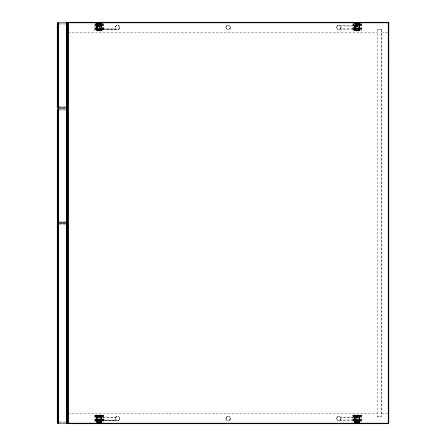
<?xml version="1.0" encoding="UTF-8"?>
<svg xmlns="http://www.w3.org/2000/svg" width="446" height="446" viewBox="0 0 446 446"><rect width="100%" height="100%" fill="white"/><g stroke="black" fill="none" stroke-linecap="round" stroke-linejoin="round"><path stroke-width="0.33" stroke-dasharray="2.23 1.67" d="M354.916 27.1L355.824 25.612L355.852 22.3L356.822 25.193C359.827 24.798 359.889 28.984 359.71 30.902L359.71 22.3L359.136 30.902L358.238 29.497C354.146 31.175 354.364 24.324 354.654 22.3L354.654 30.902L355.228 22.3L356.131 25.422L354.916 27.1L354.654 22.3L355.005 26.749L354.654 30.902L354.888 27.462M97.518 420.16L97.189 423.7L97.289 419.892L98.432 420.723L98.466 423.7L99.14 420.834L116.138 420.394C113.674 418.766 116.523 414.841 118.837 416.681C121.306 418.315 118.452 422.239 116.138 420.394L99.14 420.834L97.78 420.388L96.96 419.246L96.609 423.7L96.871 418.9L97.78 420.388L97.189 423.7L96.609 415.098L96.96 419.246L98.087 420.578L97.189 423.7L96.609 415.098L96.609 423.7L96.871 418.181L97.78 416.692L97.808 415.098L98.337 416.391C102.206 415.282 102.045 421.671 101.666 423.7L101.666 415.098L101.091 423.7L100.194 420.578L101.404 418.9L101.666 423.7L101.32 419.251L101.666 415.098L101.432 418.538M357.452 29.737L357.854 30.902L357.982 29.609L359.365 28.17L358.545 29.308L358.512 30.902L357.982 29.609L357.452 29.737L357.185 30.902L356.822 29.726L355.334 28.817L355.228 30.902L356.131 29.497C360.145 31.069 360.19 24.407 359.71 22.3L359.136 30.902L358.545 29.308L359.448 27.819L359.71 30.902L359.448 27.819M96.871 27.1L97.78 25.612L97.189 22.3L96.871 27.1L98.087 25.422L97.189 22.3L96.609 30.902L96.609 22.3L97.189 30.902L98.087 29.497L116.138 29.319C118.452 31.159 121.306 27.234 118.837 25.606C116.523 23.761 113.674 27.685 116.138 29.319L99.497 29.726C95.728 30.038 96.737 24.352 96.609 22.3L97.189 30.902L97.78 29.308L96.871 27.819L96.609 30.902L96.871 27.819M101.32 419.246L100.763 420.16L101.091 423.7L101.32 419.251L100.501 420.388L101.091 423.7L101.404 418.9M355.228 22.3L355.334 26.108L355.562 25.84L355.228 22.3L354.999 26.754L355.228 22.3L355.824 25.612L354.999 26.754M359.365 419.246L358.807 420.16L359.136 423.7L359.365 419.251L358.545 420.388L359.136 423.7L359.448 418.9L358.238 420.578L359.136 423.7L359.71 415.098L359.71 423.7L359.136 415.098L358.238 416.503C354.146 414.825 354.364 421.676 354.654 423.7L354.654 415.098L355.228 423.7L356.131 420.578L355.005 419.251L354.654 415.098L354.916 418.181L355.228 415.098L356.131 416.503C360.145 414.931 360.19 421.593 359.71 423.7L359.136 415.098L358.545 416.692L359.448 418.181L359.71 415.098L359.365 417.824L358.545 416.692L357.452 416.263L357.185 415.098L356.822 416.274L355.562 416.915L354.916 418.181L355.228 415.098L355.824 416.692L354.999 417.83L355.562 416.915L356.912 416.263L357.185 415.098L357.541 416.274L359.036 417.188M101.404 27.819L101.666 30.902L101.404 27.819L100.501 29.308L101.091 30.902L101.432 27.462L100.991 26.108L101.091 22.3L100.194 25.422L101.32 26.749L101.666 30.902L101.666 22.3L101.091 30.902L100.194 29.497L99.14 29.754M359.036 26.113L359.136 22.3L359.365 26.749L359.036 26.113L359.136 22.3L358.238 25.422L359.448 27.1L359.136 22.3L358.545 25.612L359.448 27.1M359.136 423.7L359.03 419.892L357.185 420.834L355.328 419.887L355.228 423.7L355.005 419.251L355.824 420.388L355.228 423.7L355.334 419.892L354.916 418.9L354.654 423.7L354.888 418.538M100.997 28.812L99.408 29.737L99.815 30.902L99.854 29.642L101.32 28.176L100.64 29.196L99.497 29.726L99.14 30.902L98.783 29.726L97.791 29.319L96.96 28.17L97.189 30.902L97.641 29.196L97.289 28.817L97.189 30.902L97.284 28.812M98.873 416.263L98.466 415.098L98.427 416.358L97.289 417.183L96.871 418.181L97.189 415.098L98.087 416.503L98.873 416.263L99.14 415.098L99.497 416.274L100.991 417.183L101.091 415.098L100.194 416.503L98.337 416.391L96.96 417.83L97.189 415.098L97.78 416.692L96.96 417.83M358.222 29.503L357.541 29.726L357.854 30.902L357.898 29.642L358.528 29.319M356.912 416.263L356.51 415.098L356.465 416.358L356.142 416.497M100.64 29.196L101.091 30.902L101.32 28.17M97.1 417.489L97.189 415.098L97.641 416.804L97.289 417.183L97.189 415.098L97.518 416.921L98.337 416.391L98.466 415.098L98.783 416.274L97.78 416.692M357.72 29.692L357.854 30.902L358.238 29.497L358.801 29.085L359.136 30.902L359.03 28.817L358.679 29.196L359.136 30.902L359.22 28.511M355.144 417.489L355.228 415.098L355.685 416.804L355.334 417.183L355.228 415.098L355.557 416.921M101.432 27.462L101.666 22.3L101.404 27.1L101.091 22.3L100.501 25.612L101.32 26.754L101.091 22.3L100.763 25.84L101.32 26.754M358.679 416.804L359.136 415.098L359.03 417.183L358.238 416.503L357.854 415.098L357.452 416.263M97.518 25.84L97.189 22.3L96.96 26.749C97.44 25.009 100.004 24.619 100.997 26.113M99.675 29.692L99.815 30.902L99.943 29.609L100.467 30.902L100.501 29.308L99.497 29.726L99.815 30.902L100.194 29.497L100.763 29.085L101.091 30.902L101.091 23.621M356.644 416.308L356.51 415.098L356.382 416.391L355.852 415.098L355.824 416.692L356.51 415.098L356.822 416.274M100.489 25.606L99.497 25.193L99.815 22.3L99.14 25.166L98.466 22.3L98.427 25.283L97.791 25.606M97.791 420.394L98.778 420.807L98.466 423.7L98.466 415.098L97.641 416.804M358.801 25.84L357.541 25.193L357.854 22.3L357.185 25.166L356.51 22.3L356.465 25.283L355.562 25.84M355.562 420.16L356.822 420.807L356.51 423.7L357.185 420.834L357.854 423.7L357.898 420.717L358.545 420.388L358.512 423.7L357.541 420.807L358.528 420.394M98.599 29.692L98.466 30.902L98.599 29.692L97.518 29.085L98.778 29.726L98.466 30.902L97.641 29.196M100.991 417.183L100.64 416.804L101.091 415.098L101.32 417.83L101.091 415.098L100.763 416.921L99.675 416.308L99.815 415.098L100.194 416.503L101.404 418.181L101.091 415.098L100.501 416.692L101.404 418.181M354.999 28.17L355.228 30.902L355.557 29.079L356.131 29.497L356.51 30.902L356.644 29.692L355.562 29.085L354.916 27.819L355.228 30.902L355.824 29.308L354.999 28.17L355.228 30.902L355.685 29.196L355.334 28.817M357.72 416.308L357.854 415.098L357.982 416.391L358.512 415.098L358.545 416.692M100.763 25.84L99.497 25.193L99.14 22.3L98.783 25.193L97.78 25.612L97.808 22.3L98.783 25.193L98.466 22.3L98.466 30.902L98.337 29.609L97.808 30.902L97.78 29.308M98.783 420.807L97.808 423.7L98.087 420.578L98.783 420.807L99.14 423.7L99.497 420.807L100.997 419.887L101.091 423.7M357.541 25.193L358.512 22.3L358.545 25.612L357.541 25.193L357.185 22.3L356.822 25.193L355.824 25.612M355.836 420.394L356.822 420.807L357.185 423.7L357.541 420.807L357.854 423.7L357.854 415.098L357.541 416.274L358.222 416.497M359.365 417.83L359.136 415.098L358.807 416.921L358.238 416.503L358.512 415.098L358.512 422.379M98.087 29.497L97.808 30.902L97.808 23.621M100.64 416.804L100.194 416.503L100.467 415.098L100.501 416.692M99.497 25.193L100.467 22.3L100.194 25.422L99.854 25.283L100.467 22.3L100.501 25.612M98.427 420.717L97.808 423.7L97.78 420.388M357.898 25.283L358.512 22.3L358.238 25.422L357.893 25.277L357.854 22.3L357.854 30.902M356.822 420.807L355.852 423.7L356.131 420.578L356.471 420.723L355.852 423.7L355.824 420.388M98.873 29.737L99.14 30.902L99.408 29.737M100.467 422.379L100.467 415.098L99.943 416.391L99.815 415.098L99.497 416.274L100.194 416.503M355.824 29.308L355.852 30.902L356.382 29.609L356.51 30.902L356.822 29.726L357.185 29.754M98.783 416.274L99.14 415.098L99.675 416.308M356.644 29.692L357.185 30.902L357.541 29.726M99.408 416.263L99.815 415.098L99.854 416.358M356.142 29.503L356.465 29.642L356.51 30.902L356.912 29.737M116.138 25.606L115.224 27.819L116.78 29.642M118.837 29.319L119.757 27.1L118.196 25.277M226.813 25.606L225.893 27.819C226.228 30.757 231.017 29.999 230.426 27.1C230.091 24.162 225.302 24.92 225.893 27.819L227.454 29.642M229.512 29.319L230.426 27.1L228.87 25.277M116.138 416.681L115.224 418.9L116.78 420.723M118.837 420.394L119.757 418.181L118.196 416.358M337.483 25.606L336.568 27.819C336.897 30.757 341.692 29.999 341.101 27.1C340.766 24.162 335.977 24.92 336.568 27.819L338.124 29.642M340.181 29.319L341.101 27.1L339.54 25.277M226.813 416.681L225.893 418.9C226.228 421.838 231.017 421.08 230.426 418.181C230.091 415.243 225.302 416.001 225.893 418.9L227.454 420.723M229.512 420.394L230.426 418.181L228.87 416.358M337.483 416.681L336.568 418.9C336.897 421.838 341.692 421.08 341.101 418.181C340.766 415.243 335.977 416.001 336.568 418.9L338.124 420.723M340.181 420.394L341.101 418.181L339.54 416.358M116.78 25.277L115.224 27.1L116.138 29.319M118.196 29.642L119.757 27.819L118.837 25.606M227.454 25.277L225.893 27.1L226.813 29.319M228.87 29.642L230.426 27.819L229.512 25.606M338.124 25.277L336.568 27.1L337.483 29.319M339.54 29.642L341.101 27.819L340.181 25.606M116.78 416.358L115.224 418.181L116.138 420.394M118.196 420.723L119.757 418.9L118.837 416.681M227.454 416.358L225.893 418.181L226.813 420.394M228.87 420.723L230.426 418.9L229.512 416.681M338.124 416.358L336.568 418.181L337.483 420.394M339.54 420.723L341.101 418.9L340.181 416.681M98.917 28.878L100.556 27.234C99.575 23.906 95.7 28.444 99.14 28.895L115.865 29.085L99.14 28.895M357.408 417.122L355.769 418.766C356.75 422.094 360.624 417.556 357.185 417.105L340.688 417.188L357.185 417.105M100.763 420.16L99.497 420.807L99.815 423.7L99.14 420.834M358.679 29.196L358.238 29.497L358.512 30.902L358.512 23.621M355.685 416.804L356.131 416.503L355.852 415.098L355.852 422.379M355.836 25.606L356.822 25.193L356.51 22.3L356.51 30.902M356.956 26.046C352.1 29.954 362.592 29.129 357.185 26.03L340.454 25.84L357.185 26.03M99.363 419.954C104.225 416.046 93.727 416.871 99.14 419.97L115.865 420.16L99.14 419.97M99.793 26.186L97.724 27.234L99.363 28.878L100.3 28.304L100.556 27.234L98.488 26.186M357.831 26.186L355.769 27.234L357.408 28.878M98.488 419.814L100.556 418.766L98.917 417.122M356.532 419.814L358.601 418.766L356.956 417.122L356.025 417.696L355.769 418.766L357.831 419.814M357.185 28.895L340.454 29.085L356.956 28.878L358.601 27.234L356.532 26.186M357.185 419.97L340.454 420.16L356.956 419.954M59.346 24.023L65.534 24.023M377.255 29.754L381.436 29.754M352.881 30.902L361.483 30.902M68.06 32.619L377.255 32.619M381.436 32.619L388.26 32.619M59.346 106.594L65.534 106.594M59.346 110.034L65.534 110.034M59.346 221.277L65.534 221.277M59.346 224.723L65.534 224.723M68.06 413.381L377.255 413.381M381.436 413.381L388.26 413.381M94.836 415.098L103.439 415.098L103.388 422.379M361.483 415.098L352.881 415.098L352.937 422.379M377.255 416.246L381.436 416.246M59.346 421.977L65.534 421.977M99.14 417.105L115.631 417.188L99.363 417.122L97.724 418.766L99.793 419.814M356.471 29.642L356.822 29.726M355.685 29.196L356.131 29.497L355.852 30.902L355.852 23.621M354.999 419.246L355.228 423.7M96.96 419.246L97.189 423.7M99.497 420.807L100.467 423.7L100.501 420.388L99.848 420.723L99.815 423.7L99.815 415.098M100.194 29.497L100.467 30.902L100.467 23.621M98.087 416.503L97.808 415.098L97.808 422.379M98.466 415.098L98.599 416.308M100.991 28.817L101.091 30.902M357.854 415.098L357.898 416.358M98.427 29.642L98.466 30.902M97.189 22.3L97.289 26.108M359.136 22.3L359.22 26.409M101.091 22.3L101.181 26.409M356.465 420.717L356.51 423.7L356.51 415.098M99.854 25.283L99.815 22.3L99.815 30.902M381.269 29.754L381.269 416.246M361.433 23.621L361.433 30.902M361.433 415.098L361.433 422.379M361.271 23.621L361.271 30.902M361.271 415.098L361.271 422.379M361.015 23.621L361.015 30.902M361.015 415.098L361.015 422.379M360.663 23.621L360.663 30.902M360.663 415.098L360.663 422.379M360.223 23.621L360.223 30.902M360.223 415.098L360.223 422.379M359.136 23.621L359.136 30.902M359.136 415.098L359.136 422.379M357.185 22.3L357.185 30.902M357.185 415.098L357.185 423.7M355.228 23.621L355.228 30.902M355.228 415.098L355.228 422.379M354.141 23.621L354.141 30.902M354.141 415.098L354.141 422.379M353.7 23.621L353.7 30.902M353.7 415.098L353.7 422.379M353.349 23.621L353.349 30.902M353.349 415.098L353.349 422.379M353.093 23.621L353.093 30.902M353.093 415.098L353.093 422.379M352.937 23.621L352.937 30.902M103.388 23.621L103.388 30.902L94.836 30.902L94.892 23.621M103.232 23.621L103.232 30.902M103.232 415.098L103.232 422.379M102.97 23.621L102.97 30.902M102.97 415.098L102.97 422.379M102.619 23.621L102.619 30.902M102.619 415.098L102.619 422.379M102.179 23.621L102.179 30.902M102.179 415.098L102.179 422.379M101.091 415.098L101.091 422.379M99.14 22.3L99.14 30.902M99.14 415.098L99.14 423.7M97.189 23.621L97.189 30.902M97.189 415.098L97.189 422.379M96.096 23.621L96.096 30.902M96.096 415.098L96.096 422.379M95.661 23.621L95.661 30.902M95.661 415.098L95.661 422.379M95.31 23.621L95.31 30.902M95.31 415.098L95.31 422.379M95.048 23.621L95.048 30.902M95.048 415.098L95.048 422.379M94.892 415.098L94.892 422.379M356.471 25.277L356.131 25.422L355.852 22.3L356.465 25.283M358.238 420.578L357.893 420.723L358.512 423.7L358.238 420.578M98.432 25.277L98.098 25.416L97.808 22.3L98.427 25.283M100.183 420.584L99.848 420.723L100.467 423.7L100.194 420.578M381.436 29.609L377.255 29.609L377.255 416.391L381.436 416.391L381.436 29.609"/><path stroke-width="0.67" d="M66.844 422.78C68.154 421.147 67.43 423.304 66.454 423.126L58.415 423.126L58.426 223.574L66.465 223.574C67.435 223.407 68.149 225.553 66.844 223.92M67.602 23.917L67.234 23.175L66.465 22.874L66.454 107.742C68.294 105.468 67.675 107.77 66.454 107.742L58.415 107.742L58.426 22.874L66.465 22.874C67.435 22.707 68.149 24.853 66.844 23.22M67.602 423.7L67.608 22.306L388.722 22.3L388.722 423.7L67.602 423.7L67.602 22.3L68.06 22.757L388.26 22.757L388.717 22.306L388.717 423.694L388.26 423.243L68.06 423.243L67.608 423.694L67.602 22.3M57.278 106.694L57.779 107.542L58.426 107.742L58.426 22.874L57.651 23.17L57.278 23.917L57.278 106.694C57.032 107.391 58.755 107.915 58.08 107.692L58.08 22.924L58.415 22.874L58.08 107.692M66.844 222.08C68.154 220.447 67.43 222.604 66.454 222.426L58.08 222.376L58.426 108.885L66.465 108.885C67.435 108.718 68.149 110.864 66.844 109.237L67.602 110.034M58.036 222.08L57.278 221.383L57.534 222.002L58.415 222.426L58.426 108.885L57.651 109.186L57.278 109.933L57.278 221.383L57.646 222.125L58.426 222.426L58.426 108.885L57.305 109.766M58.08 423.076L58.426 223.574L57.651 223.87L57.278 224.617L57.278 422.083C57.032 422.78 58.755 423.299 58.08 423.076L58.08 223.624L58.415 223.574L57.305 224.45M66.632 107.726L66.454 22.874L66.8 22.924L66.8 107.692L66.465 107.742L66.8 22.924M66.632 222.415L66.454 108.885L66.8 108.941L66.454 222.426L67.575 221.55M66.632 423.115L66.454 223.574L66.8 223.624L66.454 423.126L67.234 422.825L67.602 422.083M58.248 22.885L57.278 23.917L58.036 23.22M67.575 106.862L66.454 107.742M68.06 22.306L67.602 22.874L68.06 22.306L68.06 423.7L67.602 423.126L68.06 423.694M388.594 423.494L388.26 423.694L388.26 22.3L388.594 22.506M57.278 110.034L58.041 109.27L57.278 109.933M57.278 224.617L58.036 223.92M58.248 108.902L58.08 222.376M67.653 22.35L388.672 22.35L388.633 423.616L67.686 423.616M388.589 22.428L67.731 22.428L67.731 423.572M388.477 22.545L67.848 22.545L67.848 423.455M67.987 22.685L388.338 22.685L388.338 423.315L67.987 423.315M67.786 423.516L388.538 423.516L388.538 22.484M58.259 222.415L57.528 222.002L57.528 109.315M58.426 423.126C58.192 423.605 56.241 421.141 58.036 422.78M66.632 108.902L67.602 109.933M66.8 223.624L66.465 223.574L66.454 423.126L66.8 423.076L66.8 223.624L67.602 224.617M57.528 23.298L57.528 107.313L57.924 107.625L57.924 22.986M57.924 222.314L57.528 222.002L57.924 222.314L57.924 109.002M57.528 223.998L57.528 422.702L57.924 423.014L57.924 223.686M57.528 107.313L57.924 107.625M57.528 422.702L57.924 423.014M388.41 22.612L388.41 423.388L67.915 423.388L67.915 22.612M67.446 23.437L67.446 107.174M67.446 109.454L67.446 221.863M67.446 224.137L67.446 422.563M67.352 23.298L67.352 107.313M67.352 109.315L67.352 222.002L66.465 222.426L66.8 222.376L66.8 108.941M67.352 223.998L67.352 422.702M67.234 23.175L67.234 107.441M67.234 109.192L67.234 222.125M67.234 223.875L67.234 422.825M67.101 23.069L67.101 107.542M67.101 109.086L67.101 222.231M67.101 223.769L67.101 422.931M66.956 22.986L66.956 107.625M66.956 109.002L66.956 222.314M66.956 223.686L66.956 423.014M57.779 23.069L57.779 107.542M57.779 109.086L57.779 222.231M57.779 223.769L57.779 422.931M57.646 23.175L57.646 107.441M57.646 109.192L57.646 222.125M57.646 223.875L57.646 422.825M57.434 23.437L57.434 107.174M57.434 109.454L57.434 221.863M57.434 224.137L57.434 422.563M57.361 23.588L57.361 107.023M57.361 109.605L57.361 221.712M57.361 224.288L57.361 422.412"/></g></svg>
